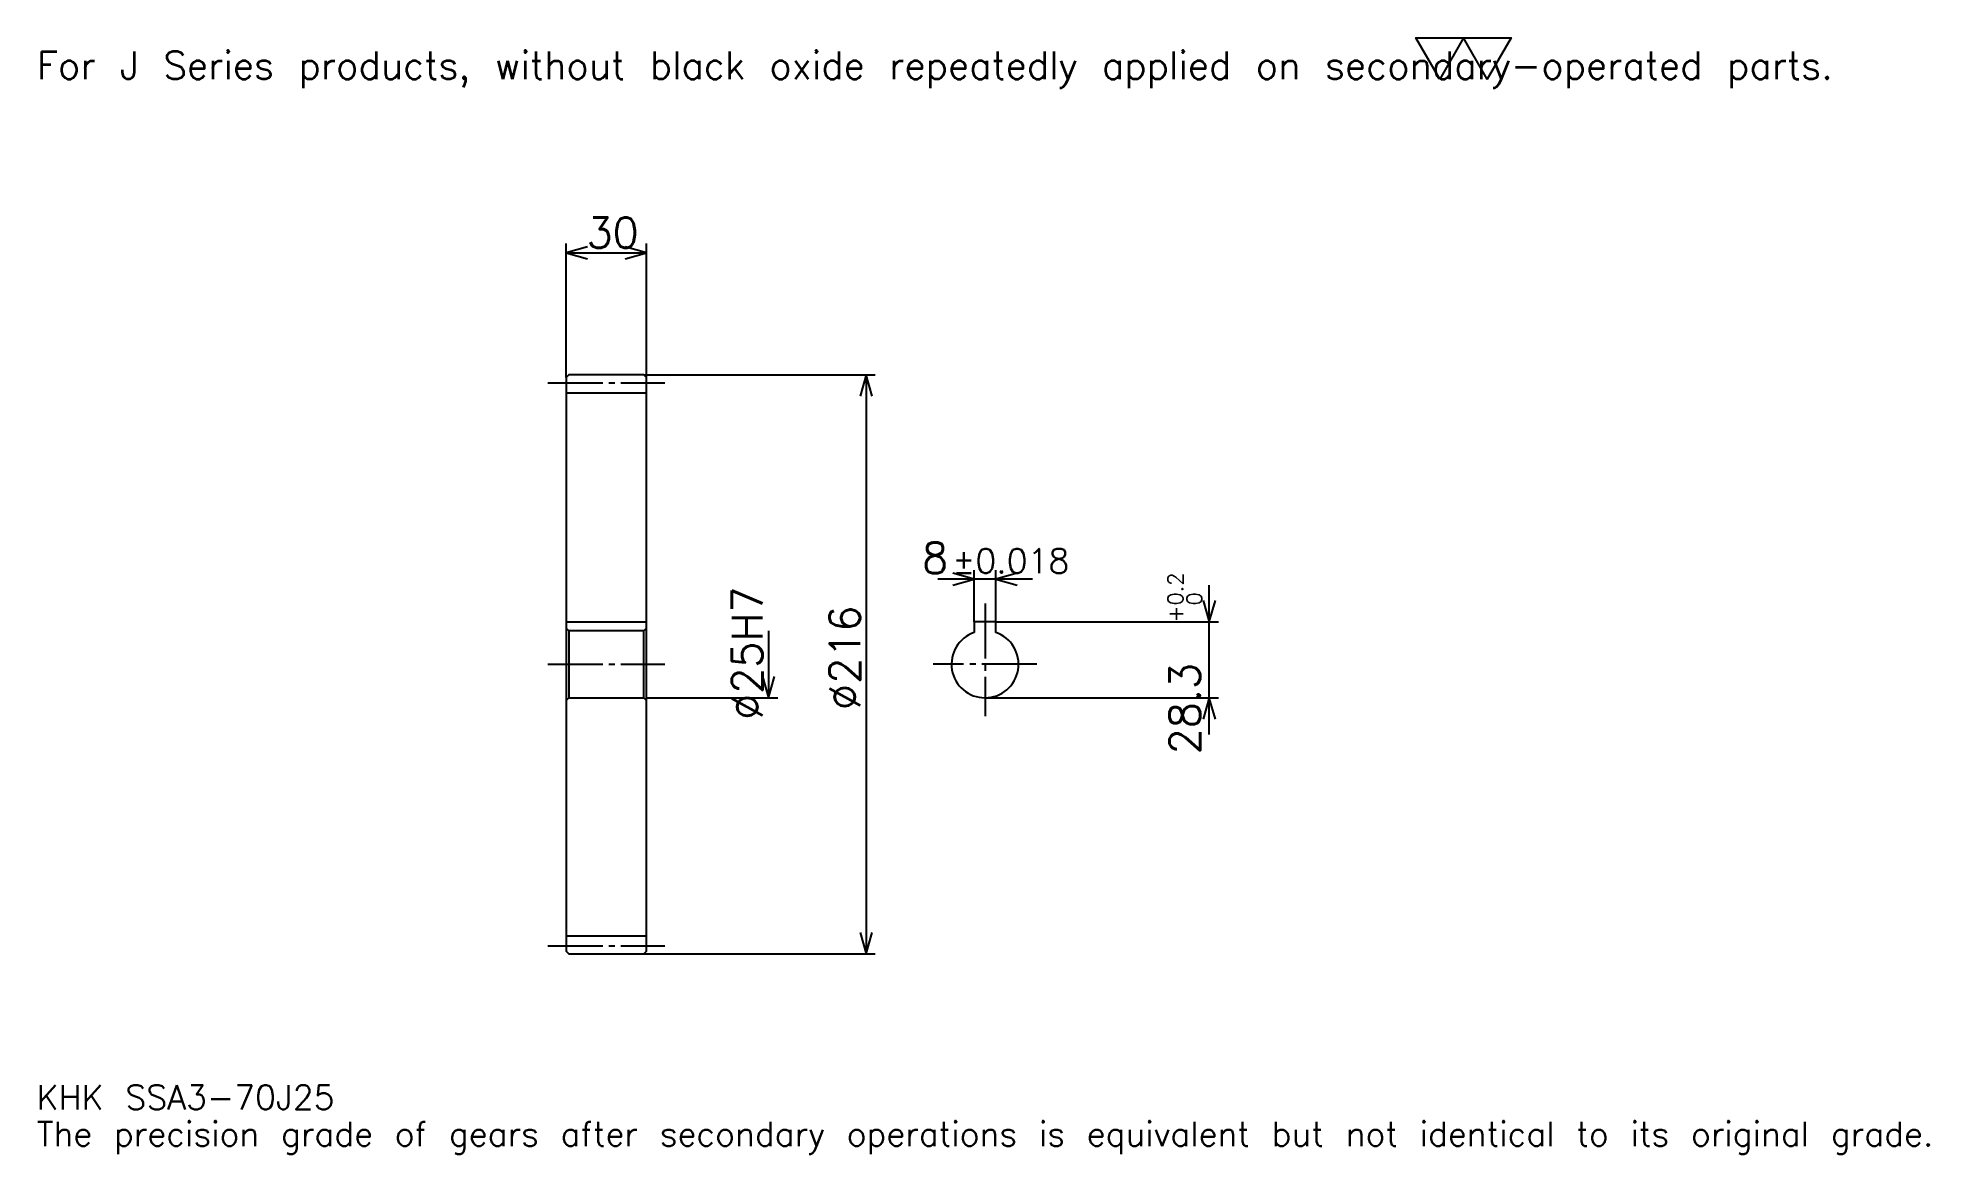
# Model space of a CAD drawing. Extents: x 23 to 728, y 8 to 425.
import ezdxf

# ---------------------------------------------------------------- set-up
doc = ezdxf.new("R2010")
doc.units = 0
doc.linetypes.add('DASHDOT', pattern=[27.29348, 20.470109, -2.274457, 2.274457, -2.274457])
doc.layers.get('0').update_dxf_attribs({"linetype": 'CONTINUOUS'})
doc.layers.add('DASHDOT', color=6, linetype='DASHDOT')
doc.styles.add('KANJI', font='TXT', dxfattribs={"bigfont": 'BIGFONT'})

msp = doc.modelspace()

# ---------------------------------------------------------------- linework, layer by layer
at = {"color": 5}
for p, q in [((220.116852, 299.091034), (220.116852, 347.991852)), ((250.116852, 299.091034), (250.116852, 347.991852)), ((220.116852, 344.58017), (250.116852, 344.58017)), ((220.116852, 298.091034), (220.116852, 299.091034)), ((249.116852, 299.091034), (250.116852, 299.091034)), ((250.116852, 299.091034), (335.408966, 299.091034)), ((250.116852, 298.091034), (250.116852, 299.091034)), ((331.997284, 299.091034), (331.997284, 83.091034)), ((372.339661, 206.891037), (372.339661, 226.223907)), ((380.339661, 206.891037), (380.339661, 226.223907)), ((393.98642, 222.812225), (358.692932, 222.812225)), ((459.945648, 164.94429), (459.945648, 220.537781)), ((380.339661, 206.891037), (463.35733, 206.891037)), ((295.605988, 203.591034), (295.605988, 178.591034)), ((250.116852, 178.591034), (299.01767, 178.591034)), ((376.339661, 178.591034), (463.35733, 178.591034)), ((249.116852, 83.091034), (250.116852, 83.091034)), ((250.116852, 83.091034), (335.408966, 83.091034))]:
    msp.add_line(p, q, dxfattribs=at)
at = {"color": 4}
for p, q in [((220.116852, 292.341034), (250.116852, 292.341034)), ((220.116852, 206.891037), (250.116852, 206.891037)), ((250.116852, 204.591034), (249.116852, 203.591034)), ((220.116852, 177.591034), (221.116852, 178.591034)), ((250.116852, 177.591034), (249.116852, 178.591034)), ((220.116852, 89.841034), (250.116852, 89.841034))]:
    msp.add_line(p, q, dxfattribs=at)
at = {"color": 7}
msp.add_lwpolyline([(545.869568, 409.402161), (536.999207, 424.777496), (572.480713, 424.777496), (563.610352, 409.402161), (554.739929, 424.777496), (545.869568, 409.402161)], dxfattribs=at)
at = {"color": 5}
for points in [[(228.077454, 346.854614), (220.116852, 344.58017), (228.077454, 342.305725)], [(242.15625, 342.305725), (250.116852, 344.58017), (242.15625, 346.854614)], [(334.271729, 291.130432), (331.997284, 299.091034), (329.722839, 291.130432)], [(364.379089, 220.537781), (372.339661, 222.812225), (364.379089, 225.086685)], [(388.300293, 225.086685), (380.339661, 222.812225), (388.300293, 220.537781)], [(457.671204, 214.851624), (459.945648, 206.891037), (462.220093, 214.851624)], [(293.331543, 186.551636), (295.605988, 178.591034), (297.880432, 186.551636)], [(462.220093, 170.630432), (459.945648, 178.591034), (457.671204, 170.630432)], [(329.722839, 91.051636), (331.997284, 83.091034), (334.271729, 91.051636)]]:
    msp.add_lwpolyline(points, dxfattribs=at)
at = {"color": 4}
for points in [[(220.116852, 177.591034), (220.116852, 84.091034), (221.116852, 83.091034), (249.116852, 83.091034), (250.116852, 84.091034), (250.116852, 298.091034), (249.116852, 299.091034), (221.116852, 299.091034), (220.116852, 298.091034), (220.116852, 177.591034)], [(220.116852, 204.591034), (221.116852, 203.591034), (221.116852, 178.591034), (249.116852, 178.591034), (249.116852, 203.591034), (221.116852, 203.591034)], [(380.339661, 202.933746), (380.339661, 206.891037), (372.339661, 206.891037), (372.339661, 202.933746)]]:
    msp.add_lwpolyline(points, dxfattribs=at)
msp.add_arc((376.339661, 191.091034), 12.5, 108.662925185, 71.337074815, dxfattribs=at)
at = {"layer": 'DASHDOT', "color": 7}
for p, q in [((213.293488, 296.091034), (256.940216, 296.091034)), ((376.339661, 213.714401), (376.339661, 171.76767)), ((213.293488, 191.091034), (256.940216, 191.091034)), ((395.663025, 191.091034), (357.016296, 191.091034)), ((213.293488, 86.091034), (256.940216, 86.091034))]:
    msp.add_line(p, q, dxfattribs=at)

# ---------------------------------------------------------------- texts
at = {"color": 7, "style": 'KANJI'}
for s, height, p in [('For J Series products, without black oxide repeatedly applied on secondary-operated parts.', 10.235054, (22.744566, 409.402161)), ('30', 11.372283, (227.724869, 346.399719)), ('8', 11.372283, (352.865051, 225.086685)), ('%%p0.018', 9.097826, (364.122192, 225.086685)), ('KHK SSA3-70J25', 9.097826, (22.744566, 25.019022)), ('The precision grade of gears after secondary operations is equivalent but not identical to its original grade.', 9.097826, (22.744566, 11.372283))]:
    msp.add_text(s, height=height, dxfattribs=at).set_placement(p)
for s, height, p in [('0.2', 5.686141, (450.165466, 213.076797)), ('%%c25H7', 11.372283, (293.331543, 170.336609)), ('+', 5.686141, (450.165466, 206.708328)), ('0', 5.686141, (457.216309, 213.076797)), ('%%c216', 11.372283, (329.722839, 174.032608)), ('28.3', 11.372283, (456.533966, 157.484589))]:
    msp.add_text(s, height=height, rotation=90, dxfattribs=at).set_placement(p)

doc.saveas('drawing.dxf')
